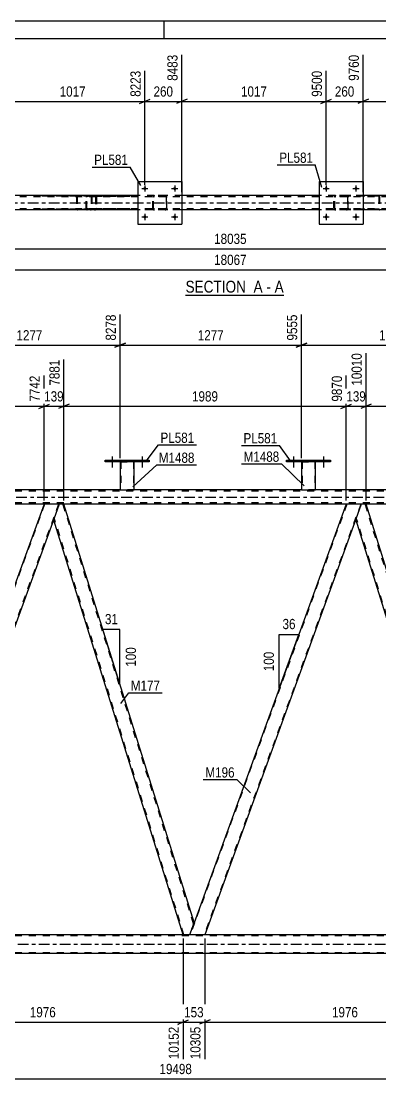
# Model space of a CAD drawing. Header units: millimetres. Extents: x 0 to 841, y 0 to 594.
# Drawn here: x 380.7 to 481.8, y 296.3 to 594 of the extents above; entities that cross this region are included whole.
import ezdxf

# ---------------------------------------------------------------- set-up
doc = ezdxf.new("R2010")
doc.units = ezdxf.units.MM
doc.linetypes.add('DXK_LINE_DOT2', pattern=[3.9198, 1.9599, -1.9599])
doc.linetypes.add('DXK_LINE_DOT3', pattern=[5.9187, 2.979, -0.9799, 0.9799, -0.9799])
doc.styles.add('Arial Narrow', font='ARIALN.TTF', dxfattribs={"height": 0.2})

# ---------------------------------------------------------------- blocks, each defined once
blk = doc.blocks.new('Unknown-814553173-1135')
at = {"color": 5, "linetype": 'Continuous'}
for p, q in [((841, 594), (0, 594)), ((421, 589), (421, 594)), ((836, 589), (5, 589))]:
    blk.add_line(p, q, dxfattribs=at)
blk = doc.blocks.new('Unknown-814553173-11 - 2851')
at = {"color": 6, "linetype": 'Continuous'}
blk.add_line((427.06, 516.85), (454.71, 516.85), dxfattribs=at)
at = {"color": 0, "linetype": 'Continuous'}
blk.add_wipeout([(445.17, 517.6), (445.17, 521.1), (427.06, 521.1), (427.06, 517.6)], dxfattribs=at)
at = {"color": 7, "linetype": 'Continuous', "style": 'Arial Narrow'}
blk.add_text('SECTION ', height=3.34, dxfattribs=at).set_placement((427.06, 517.6))
at = {"color": 0, "linetype": 'Continuous'}
blk.add_wipeout([(448.77, 517.6), (448.77, 521.1), (446.22, 521.1), (446.22, 517.6)], dxfattribs=at)
blk.add_wipeout([(451.1, 517.6), (451.1, 521.1), (449.82, 521.1), (449.82, 517.6)], dxfattribs=at)
at = {"color": 7, "linetype": 'Continuous', "style": 'Arial Narrow'}
blk.add_text('A', height=3.34, dxfattribs=at).set_placement((446.22, 517.6))
at = {"color": 0, "linetype": 'Continuous'}
blk.add_wipeout([(454.71, 517.6), (454.71, 521.1), (452.15, 521.1), (452.15, 517.6)], dxfattribs=at)
at = {"color": 7, "linetype": 'Continuous', "style": 'Arial Narrow'}
for s, p in [('A', (452.15, 517.6)), ('-', (449.82, 517.6))]:
    blk.add_text(s, height=3.34, dxfattribs=at).set_placement(p)
blk = doc.blocks.new('Part-814553173-2901 - 2851')
at = {"color": 2, "linetype": 'Continuous'}
for p, q in [((413.6, 544.9), (374.91, 544.9)), ((464.68, 544.9), (426, 544.9)), ((515.76, 544.9), (477.08, 544.9)), ((413.6, 540.9), (374.91, 540.9)), ((464.68, 540.9), (426, 540.9)), ((515.76, 540.9), (477.08, 540.9))]:
    blk.add_line(p, q, dxfattribs=at)
at = {"color": 7, "linetype": 'DXK_LINE_DOT2'}
for p, q in [((426, 544.9), (413.6, 544.9)), ((477.08, 544.9), (464.68, 544.9)), ((750.76, 544.58), (86.69, 544.58)), ((750.76, 541.22), (86.69, 541.22)), ((750.76, 540.9), (107.11, 540.9)), ((426, 540.9), (413.6, 540.9)), ((477.08, 540.9), (464.68, 540.9))]:
    blk.add_line(p, q, dxfattribs=at)
at = {"color": 7, "linetype": 'DXK_LINE_DOT3'}
blk.add_line((86.69, 542.9), (750.76, 542.9), dxfattribs=at)
blk = doc.blocks.new('Bolt-814553173-2945 - 2851')
at = {"linetype": 'Continuous'}
for points in [[(467.12, 546.9, -1), (466.24, 546.9, -1)], [(475.52, 546.9, -1), (474.64, 546.9, -1)]]:
    blk.add_hatch(color=1, dxfattribs=at).paths.add_polyline_path(points)
at = {"color": 1, "linetype": 'Continuous'}
for p, q in [((466.68, 547.78), (466.68, 546.02)), ((475.08, 547.78), (475.08, 546.02)), ((465.8, 546.9), (467.56, 546.9)), ((474.2, 546.9), (475.96, 546.9))]:
    blk.add_line(p, q, dxfattribs=at)
blk = doc.blocks.new('Bolt-814553173-2946 - 2851')
at = {"linetype": 'Continuous'}
for points in [[(467.12, 538.9, -1), (466.24, 538.9, -1)], [(475.52, 538.9, -1), (474.64, 538.9, -1)]]:
    blk.add_hatch(color=1, dxfattribs=at).paths.add_polyline_path(points)
at = {"color": 1, "linetype": 'Continuous'}
for p, q in [((465.8, 538.9), (467.56, 538.9)), ((466.68, 539.78), (466.68, 538.02)), ((474.2, 538.9), (475.96, 538.9)), ((475.08, 539.78), (475.08, 538.02))]:
    blk.add_line(p, q, dxfattribs=at)
blk = doc.blocks.new('Bolt-814553173-2947 - 2851')
at = {"linetype": 'Continuous'}
for points in [[(416.04, 546.9, -1), (415.16, 546.9, -1)], [(424.44, 546.9, -1), (423.56, 546.9, -1)]]:
    blk.add_hatch(color=1, dxfattribs=at).paths.add_polyline_path(points)
at = {"color": 1, "linetype": 'Continuous'}
for p, q in [((415.6, 547.78), (415.6, 546.02)), ((424, 547.78), (424, 546.02)), ((414.72, 546.9), (416.48, 546.9)), ((423.12, 546.9), (424.88, 546.9))]:
    blk.add_line(p, q, dxfattribs=at)
blk = doc.blocks.new('Bolt-814553173-2948 - 2851')
at = {"linetype": 'Continuous'}
for points in [[(416.04, 538.9, -1), (415.16, 538.9, -1)], [(424.44, 538.9, -1), (423.56, 538.9, -1)]]:
    blk.add_hatch(color=1, dxfattribs=at).paths.add_polyline_path(points)
at = {"color": 1, "linetype": 'Continuous'}
for p, q in [((414.72, 538.9), (416.48, 538.9)), ((415.6, 539.78), (415.6, 538.02)), ((423.12, 538.9), (424.88, 538.9)), ((424, 539.78), (424, 538.02))]:
    blk.add_line(p, q, dxfattribs=at)
blk = doc.blocks.new('Part-814553173-3022 - 2851')
at = {"color": 2, "linetype": 'Continuous'}
for p, q in [((464.68, 548.9), (464.68, 536.9)), ((464.68, 548.9), (477.08, 548.9)), ((477.08, 548.9), (477.08, 536.9)), ((464.68, 536.9), (477.08, 536.9))]:
    blk.add_line(p, q, dxfattribs=at)
blk = doc.blocks.new('Part-814553173-3023 - 2851')
at = {"color": 7, "linetype": 'DXK_LINE_DOT2'}
for p, q in [((469.17, 544.86), (469.36, 544.9)), ((469.36, 544.9), (469.17, 544.86)), ((472.4, 544.9), (469.36, 544.9)), ((472.4, 544.9), (472.58, 544.86)), ((472.58, 544.86), (472.4, 544.9)), ((468.88, 544.42), (468.91, 544.6)), ((468.91, 544.6), (468.88, 544.42)), ((468.88, 541.38), (468.88, 544.42)), ((469.12, 544.42), (469.13, 544.51)), ((469.12, 541.38), (469.12, 544.42)), ((469.13, 544.51), (469.19, 544.59)), ((469.19, 544.59), (469.26, 544.64)), ((469.26, 544.64), (469.36, 544.66)), ((472.4, 544.66), (469.36, 544.66)), ((472.4, 544.66), (472.49, 544.64)), ((472.49, 544.64), (472.57, 544.59)), ((472.57, 544.59), (472.62, 544.51)), ((472.62, 544.51), (472.64, 544.42)), ((472.64, 544.42), (472.64, 541.38)), ((472.84, 544.6), (472.88, 544.42)), ((472.88, 544.42), (472.84, 544.6)), ((472.88, 541.38), (472.88, 544.42)), ((468.91, 541.19), (468.88, 541.38)), ((468.88, 541.38), (468.91, 541.19)), ((469.13, 541.29), (469.12, 541.38)), ((469.19, 541.21), (469.13, 541.29)), ((469.36, 540.9), (469.17, 540.93)), ((469.17, 540.93), (469.36, 540.9)), ((469.26, 541.16), (469.19, 541.21)), ((469.36, 541.14), (469.26, 541.16)), ((472.4, 541.14), (469.36, 541.14)), ((472.4, 540.9), (469.36, 540.9)), ((472.49, 541.16), (472.4, 541.14)), ((472.58, 540.93), (472.4, 540.9)), ((472.4, 540.9), (472.58, 540.93)), ((472.57, 541.21), (472.49, 541.16)), ((472.62, 541.29), (472.57, 541.21)), ((472.64, 541.38), (472.62, 541.29)), ((472.88, 541.38), (472.84, 541.19)), ((472.84, 541.19), (472.88, 541.38))]:
    blk.add_line(p, q, dxfattribs=at)
at = {"color": 7, "linetype": 'DXK_LINE_DOT3'}
blk.add_line((470.88, 542.9), (470.88, 542.9), dxfattribs=at)
at = {"color": 7, "linetype": 'DXK_LINE_DOT2'}
for centre, start, end in [((469.36, 544.42), 112.5, 157.5), ((469.36, 544.42), 112.5, 157.5), ((472.4, 544.42), 22.5, 67.5), ((472.4, 544.42), 22.5, 67.5), ((469.36, 541.38), 202.5, 247.5), ((469.36, 541.38), 202.5, 247.5), ((472.4, 541.38), 292.5, 337.5), ((472.4, 541.38), 292.5, 337.5)]:
    blk.add_arc(centre, 0.48, start, end, dxfattribs=at)
blk = doc.blocks.new('Part-814553173-3028 - 2851')
at = {"color": 2, "linetype": 'Continuous'}
for p, q in [((413.6, 548.9), (413.6, 536.9)), ((413.6, 548.9), (426, 548.9)), ((426, 548.9), (426, 536.9)), ((413.6, 536.9), (426, 536.9))]:
    blk.add_line(p, q, dxfattribs=at)
blk = doc.blocks.new('Part-814553173-3029 - 2851')
at = {"color": 7, "linetype": 'DXK_LINE_DOT2'}
for p, q in [((418.09, 544.86), (418.28, 544.9)), ((418.28, 544.9), (418.09, 544.86)), ((421.32, 544.9), (418.28, 544.9)), ((421.32, 544.9), (421.5, 544.86)), ((421.5, 544.86), (421.32, 544.9)), ((417.8, 544.42), (417.83, 544.6)), ((417.83, 544.6), (417.8, 544.42)), ((417.8, 541.38), (417.8, 544.42)), ((418.04, 544.42), (418.05, 544.51)), ((418.04, 541.38), (418.04, 544.42)), ((418.05, 544.51), (418.11, 544.59)), ((418.11, 544.59), (418.18, 544.64)), ((418.18, 544.64), (418.28, 544.66)), ((421.32, 544.66), (418.28, 544.66)), ((421.32, 544.66), (421.41, 544.64)), ((421.41, 544.64), (421.49, 544.59)), ((421.49, 544.59), (421.54, 544.51)), ((421.54, 544.51), (421.56, 544.42)), ((421.56, 544.42), (421.56, 541.38)), ((421.76, 544.6), (421.8, 544.42)), ((421.8, 544.42), (421.76, 544.6)), ((421.8, 541.38), (421.8, 544.42)), ((417.83, 541.19), (417.8, 541.38)), ((417.8, 541.38), (417.83, 541.19)), ((418.05, 541.29), (418.04, 541.38)), ((418.11, 541.21), (418.05, 541.29)), ((418.28, 540.9), (418.09, 540.93)), ((418.09, 540.93), (418.28, 540.9)), ((418.18, 541.16), (418.11, 541.21)), ((418.28, 541.14), (418.18, 541.16)), ((421.32, 541.14), (418.28, 541.14)), ((421.32, 540.9), (418.28, 540.9)), ((421.41, 541.16), (421.32, 541.14)), ((421.5, 540.93), (421.32, 540.9)), ((421.32, 540.9), (421.5, 540.93)), ((421.49, 541.21), (421.41, 541.16)), ((421.54, 541.29), (421.49, 541.21)), ((421.56, 541.38), (421.54, 541.29)), ((421.8, 541.38), (421.76, 541.19)), ((421.76, 541.19), (421.8, 541.38))]:
    blk.add_line(p, q, dxfattribs=at)
at = {"color": 7, "linetype": 'DXK_LINE_DOT3'}
blk.add_line((419.8, 542.9), (419.8, 542.9), dxfattribs=at)
at = {"color": 7, "linetype": 'DXK_LINE_DOT2'}
for centre, start, end in [((418.28, 544.42), 112.5, 157.5), ((418.28, 544.42), 112.5, 157.5), ((421.32, 544.42), 22.5, 67.5), ((421.32, 544.42), 22.5, 67.5), ((418.28, 541.38), 202.5, 247.5), ((418.28, 541.38), 202.5, 247.5), ((421.32, 541.38), 292.5, 337.5), ((421.32, 541.38), 292.5, 337.5)]:
    blk.add_arc(centre, 0.48, start, end, dxfattribs=at)
blk = doc.blocks.new('Part-814553173-3052 - 2851')
at = {"color": 7, "linetype": 'DXK_LINE_DOT2'}
for p, q in [((399.15, 544.76), (399.1, 544.6)), ((399.24, 544.86), (399.15, 544.76)), ((399.35, 544.9), (399.24, 544.86)), ((411.5, 544.9), (399.35, 544.9)), ((400.62, 544.9), (400.62, 544.66)), ((401.63, 544.86), (401.44, 544.9)), ((399.1, 544.6), (399.08, 544.42)), ((399.08, 541.38), (399.08, 544.42)), ((399.21, 544.42), (399.22, 544.51)), ((399.21, 541.38), (399.21, 544.42)), ((399.22, 544.51), (399.25, 544.59)), ((399.25, 544.59), (399.29, 544.64)), ((399.29, 544.64), (399.35, 544.66)), ((411.5, 544.66), (399.35, 544.66)), ((401.44, 544.66), (401.53, 544.64)), ((401.53, 544.64), (401.62, 544.59)), ((401.62, 544.59), (401.67, 544.51)), ((401.67, 544.51), (401.69, 544.42)), ((401.69, 544.42), (401.69, 541.38)), ((401.92, 544.5), (401.9, 544.6)), ((401.94, 544.42), (401.92, 544.5)), ((401.94, 544.42), (401.94, 541.38)), ((399.08, 541.38), (399.1, 541.2)), ((399.1, 541.2), (399.15, 541.04)), ((399.15, 541.04), (399.24, 540.94)), ((399.22, 541.29), (399.21, 541.38)), ((399.25, 541.21), (399.22, 541.29)), ((399.24, 540.94), (399.35, 540.9)), ((399.29, 541.16), (399.25, 541.21)), ((399.35, 541.14), (399.29, 541.16)), ((411.5, 541.14), (399.35, 541.14)), ((411.5, 540.9), (399.35, 540.9)), ((400.62, 540.9), (400.62, 541.14)), ((401.53, 541.16), (401.44, 541.14)), ((401.44, 540.9), (401.63, 540.94)), ((401.62, 541.21), (401.53, 541.16)), ((401.67, 541.29), (401.62, 541.21)), ((401.69, 541.38), (401.67, 541.29)), ((401.9, 541.2), (401.92, 541.29)), ((401.92, 541.29), (401.94, 541.38))]:
    blk.add_line(p, q, dxfattribs=at)
for centre, start, end in [((401.45, 544.4), 23.8494, 68.8059), ((401.45, 541.39), 291.1941, 336.1506)]:
    blk.add_arc(centre, 0.492, start, end, dxfattribs=at)
blk = doc.blocks.new('Part-814553173-3065 - 2851')
at = {"color": 7, "linetype": 'DXK_LINE_DOT2'}
for p, q in [((485.42, 544.9), (470.09, 544.9)), ((485.42, 544.74), (470.09, 544.74)), ((481.84, 544.9), (481.71, 544.88)), ((481.72, 544.69), (481.75, 544.71)), ((481.75, 544.71), (481.78, 544.73)), ((481.78, 544.73), (481.84, 544.74)), ((485.55, 544.88), (485.42, 544.9)), ((485.42, 544.74), (485.48, 544.73)), ((485.48, 544.73), (485.54, 544.69)), ((481.53, 544.7), (481.5, 544.58)), ((481.5, 544.58), (481.5, 541.22)), ((481.67, 544.58), (481.68, 544.64)), ((481.67, 544.58), (481.67, 541.22)), ((481.68, 544.64), (481.72, 544.69)), ((485.54, 544.69), (485.57, 544.64)), ((485.57, 544.64), (485.59, 544.58)), ((485.59, 544.58), (485.59, 541.22)), ((485.76, 544.58), (485.73, 544.7)), ((485.76, 544.58), (485.76, 541.22)), ((485.42, 541.06), (470.09, 541.06)), ((485.42, 540.9), (470.09, 540.9)), ((481.5, 541.22), (481.53, 541.1)), ((481.68, 541.16), (481.67, 541.22)), ((481.72, 541.11), (481.68, 541.16)), ((481.71, 540.92), (481.84, 540.9)), ((481.72, 541.11), (481.75, 541.09)), ((481.75, 541.09), (481.78, 541.07)), ((481.78, 541.07), (481.84, 541.06)), ((485.48, 541.07), (485.42, 541.06)), ((485.42, 540.9), (485.55, 540.92)), ((485.54, 541.11), (485.48, 541.07)), ((485.57, 541.16), (485.54, 541.11)), ((485.59, 541.22), (485.57, 541.16)), ((485.73, 541.1), (485.76, 541.22))]:
    blk.add_line(p, q, dxfattribs=at)
for centre, start, end in [((485.43, 544.57), 24.32, 69.2417), ((481.83, 541.23), 204.32, 249.2417), ((485.43, 541.23), 290.7583, 335.68)]:
    blk.add_arc(centre, 0.331, start, end, dxfattribs=at)
blk = doc.blocks.new('Part-814553173-3066 - 2851')
at = {"color": 7, "linetype": 'DXK_LINE_DOT2'}
for p, q in [((400.28, 544.9), (384.95, 544.9)), ((400.28, 544.74), (384.95, 544.74)), ((396.71, 544.9), (396.58, 544.88)), ((396.59, 544.69), (396.62, 544.71)), ((396.62, 544.71), (396.64, 544.73)), ((396.64, 544.73), (396.71, 544.74)), ((400.41, 544.88), (400.28, 544.9)), ((400.28, 544.74), (400.35, 544.73)), ((400.35, 544.73), (400.4, 544.69)), ((396.39, 544.7), (396.37, 544.58)), ((396.37, 544.58), (396.37, 541.22)), ((396.54, 544.58), (396.55, 544.64)), ((396.54, 544.58), (396.54, 541.22)), ((396.55, 544.64), (396.59, 544.69)), ((400.4, 544.69), (400.44, 544.64)), ((400.44, 544.64), (400.45, 544.58)), ((400.45, 544.58), (400.45, 541.22)), ((400.62, 544.58), (400.6, 544.7)), ((400.62, 544.58), (400.62, 541.22)), ((400.28, 541.06), (384.95, 541.06)), ((400.28, 540.9), (384.95, 540.9)), ((396.37, 541.22), (396.39, 541.1)), ((396.55, 541.16), (396.54, 541.22)), ((396.59, 541.11), (396.55, 541.16)), ((396.58, 540.92), (396.71, 540.9)), ((396.59, 541.11), (396.62, 541.09)), ((396.62, 541.09), (396.64, 541.07)), ((396.64, 541.07), (396.71, 541.06)), ((400.35, 541.07), (400.28, 541.06)), ((400.28, 540.9), (400.41, 540.92)), ((400.4, 541.11), (400.35, 541.07)), ((400.44, 541.16), (400.4, 541.11)), ((400.45, 541.22), (400.44, 541.16)), ((400.6, 541.1), (400.62, 541.22))]:
    blk.add_line(p, q, dxfattribs=at)
for centre, start, end in [((400.29, 544.57), 24.32, 69.2417), ((396.69, 541.23), 204.32, 249.2417), ((400.29, 541.23), 290.7583, 335.68)]:
    blk.add_arc(centre, 0.331, start, end, dxfattribs=at)
blk = doc.blocks.new('Part-814553173-4147 - 3758')
at = {"color": 7, "linetype": 'DXK_LINE_DOT2'}
for p, q in [((741.59, 336.62), (66.12, 336.62)), ((741.59, 331.82), (66.12, 331.82))]:
    blk.add_line(p, q, dxfattribs=at)
at = {"color": 2, "linetype": 'Continuous'}
for p, q in [((591.99, 336.86), (351.79, 336.86)), ((591.99, 331.58), (351.79, 331.58))]:
    blk.add_line(p, q, dxfattribs=at)
at = {"color": 7, "linetype": 'DXK_LINE_DOT3'}
blk.add_line((66.12, 334.22), (741.59, 334.22), dxfattribs=at)
blk = doc.blocks.new('Part-814553173-4139 - 3758')
at = {"color": 7, "linetype": 'DXK_LINE_DOT2'}
for p, q in [((472.5, 458.08), (428.38, 336.86)), ((476.41, 458.08), (432.29, 336.86)), ((476.58, 458.08), (475.06, 453.88)), ((429.45, 340.28), (428.21, 336.86)), ((432.46, 336.86), (428.21, 336.86))]:
    blk.add_line(p, q, dxfattribs=at)
at = {"color": 2, "linetype": 'Continuous'}
for p, q in [((472.33, 458.08), (429.45, 340.28)), ((476.58, 458.08), (472.33, 458.08)), ((475.06, 453.88), (432.46, 336.86))]:
    blk.add_line(p, q, dxfattribs=at)
blk = doc.blocks.new('Part-814553173-3838 - 3758')
at = {"color": 2, "linetype": 'Continuous'}
for p, q in [((408.62, 469.99), (408.62, 462.08)), ((412.62, 462.08), (412.62, 469.99)), ((408.62, 462.08), (412.62, 462.08))]:
    blk.add_line(p, q, dxfattribs=at)
at = {"color": 7, "linetype": 'DXK_LINE_DOT2'}
for p, q in [((408.62, 469.99), (412.62, 469.99)), ((408.62, 469.99), (408.62, 469.99)), ((408.62, 469.99), (408.62, 469.99)), ((408.86, 469.99), (408.86, 462.08)), ((412.38, 469.99), (412.38, 462.08)), ((412.62, 469.99), (412.62, 469.99)), ((412.62, 469.99), (412.62, 469.99)), ((412.33, 462.08), (412.37, 462.08)), ((412.33, 462.08), (412.37, 462.08)), ((412.37, 462.08), (412.38, 462.08)), ((412.37, 462.08), (412.38, 462.08))]:
    blk.add_line(p, q, dxfattribs=at)
blk = doc.blocks.new('Bolt-814553173-3774 - 3758')
at = {"linetype": 'Continuous'}
for points in [[(405.98, 469.99), (406.86, 469.99), (406.86, 470.47), (405.98, 470.47)], [(414.38, 469.99), (415.26, 469.99), (415.26, 470.47), (414.38, 470.47)]]:
    blk.add_hatch(color=1, dxfattribs=at).paths.add_polyline_path(points)
at = {"color": 1, "linetype": 'Continuous'}
for p, q in [((405.98, 470.47), (405.98, 469.99)), ((406.42, 471.47), (406.42, 468.35)), ((406.86, 470.47), (406.86, 469.99)), ((414.38, 470.47), (414.38, 469.99)), ((414.82, 471.47), (414.82, 468.35)), ((415.26, 470.47), (415.26, 469.99))]:
    blk.add_line(p, q, dxfattribs=at)
blk = doc.blocks.new('Bolt-814553173-3775 - 3758')
at = {"linetype": 'Continuous'}
for points in [[(457.06, 469.99), (457.94, 469.99), (457.94, 470.47), (457.06, 470.47)], [(465.46, 469.99), (466.34, 469.99), (466.34, 470.47), (465.46, 470.47)]]:
    blk.add_hatch(color=1, dxfattribs=at).paths.add_polyline_path(points)
at = {"color": 1, "linetype": 'Continuous'}
for p, q in [((457.06, 470.47), (457.06, 469.99)), ((457.5, 471.47), (457.5, 468.35)), ((457.94, 470.47), (457.94, 469.99)), ((465.46, 470.47), (465.46, 469.99)), ((465.9, 471.47), (465.9, 468.35)), ((466.34, 470.47), (466.34, 469.99))]:
    blk.add_line(p, q, dxfattribs=at)
blk = doc.blocks.new('Bolt-814553173-3776 - 3758')
at = {"linetype": 'Continuous'}
for points in [[(457.06, 469.99), (457.94, 469.99), (457.94, 470.47), (457.06, 470.47)], [(465.46, 469.99), (466.34, 469.99), (466.34, 470.47), (465.46, 470.47)]]:
    blk.add_hatch(color=1, dxfattribs=at).paths.add_polyline_path(points)
at = {"color": 1, "linetype": 'Continuous'}
for p, q in [((457.06, 470.47), (457.06, 469.99)), ((457.5, 471.47), (457.5, 468.35)), ((457.94, 470.47), (457.94, 469.99)), ((465.46, 470.47), (465.46, 469.99)), ((465.9, 471.47), (465.9, 468.35)), ((466.34, 470.47), (466.34, 469.99))]:
    blk.add_line(p, q, dxfattribs=at)
blk = doc.blocks.new('Part-814553173-3843 - 3758')
at = {"color": 2, "linetype": 'Continuous'}
for p, q in [((404.42, 470.47), (416.82, 470.47)), ((404.42, 469.99), (404.42, 470.47)), ((416.82, 470.47), (416.82, 469.99)), ((416.82, 469.99), (404.42, 469.99))]:
    blk.add_line(p, q, dxfattribs=at)
blk = doc.blocks.new('Bolt-814553173-3797 - 3758')
at = {"linetype": 'Continuous'}
for points in [[(405.98, 469.99), (406.86, 469.99), (406.86, 470.47), (405.98, 470.47)], [(414.38, 469.99), (415.26, 469.99), (415.26, 470.47), (414.38, 470.47)]]:
    blk.add_hatch(color=1, dxfattribs=at).paths.add_polyline_path(points)
at = {"color": 1, "linetype": 'Continuous'}
for p, q in [((405.98, 470.47), (405.98, 469.99)), ((406.42, 471.47), (406.42, 468.35)), ((406.86, 470.47), (406.86, 469.99)), ((414.38, 470.47), (414.38, 469.99)), ((414.82, 471.47), (414.82, 468.35)), ((415.26, 470.47), (415.26, 469.99))]:
    blk.add_line(p, q, dxfattribs=at)
blk = doc.blocks.new('Part-814553173-3848 - 3758')
at = {"color": 2, "linetype": 'Continuous'}
for p, q in [((459.7, 469.99), (459.7, 462.08)), ((463.7, 462.08), (463.7, 469.99)), ((459.7, 462.08), (463.7, 462.08))]:
    blk.add_line(p, q, dxfattribs=at)
at = {"color": 7, "linetype": 'DXK_LINE_DOT2'}
for p, q in [((459.7, 469.99), (463.7, 469.99)), ((459.7, 469.99), (459.7, 469.99)), ((459.7, 469.99), (459.7, 469.99)), ((459.94, 469.99), (459.94, 462.08)), ((463.46, 469.99), (463.46, 462.08)), ((463.7, 469.99), (463.7, 469.99)), ((463.7, 469.99), (463.7, 469.99)), ((463.41, 462.08), (463.45, 462.08)), ((463.41, 462.08), (463.45, 462.08)), ((463.45, 462.08), (463.46, 462.08)), ((463.45, 462.08), (463.46, 462.08))]:
    blk.add_line(p, q, dxfattribs=at)
blk = doc.blocks.new('Part-814553173-4152 - 3758')
at = {"color": 7, "linetype": 'DXK_LINE_DOT2'}
for p, q in [((387.36, 458.08), (343.24, 336.86)), ((391.28, 458.08), (347.16, 336.86)), ((391.45, 458.08), (389.92, 453.88)), ((343.07, 336.86), (344.83, 341.69)), ((349.09, 341.69), (347.33, 336.86)), ((347.33, 336.86), (343.07, 336.86))]:
    blk.add_line(p, q, dxfattribs=at)
at = {"color": 2, "linetype": 'Continuous'}
for p, q in [((387.19, 458.08), (344.83, 341.69)), ((391.45, 458.08), (387.19, 458.08)), ((389.92, 453.88), (349.09, 341.69))]:
    blk.add_line(p, q, dxfattribs=at)
blk = doc.blocks.new('Part-814553173-3853 - 3758')
at = {"color": 2, "linetype": 'Continuous'}
for p, q in [((455.5, 470.47), (467.9, 470.47)), ((455.5, 469.99), (455.5, 470.47)), ((467.9, 470.47), (467.9, 469.99)), ((467.9, 469.99), (455.5, 469.99))]:
    blk.add_line(p, q, dxfattribs=at)
blk = doc.blocks.new('Part-814553173-4157 - 3758')
at = {"color": 2, "linetype": 'Continuous'}
for p, q in [((391.45, 458.08), (389.92, 453.89)), ((392.77, 458.08), (391.45, 458.08)), ((429.47, 340.33), (392.77, 458.08)), ((426.36, 336.86), (389.9, 453.83)), ((389.92, 453.89), (389.92, 453.88)), ((429.2, 339.59), (428.21, 336.86)), ((429.45, 340.28), (429.2, 339.59)), ((429.45, 340.28), (429.45, 340.28))]:
    blk.add_line(p, q, dxfattribs=at)
at = {"color": 7, "linetype": 'DXK_LINE_DOT2'}
for p, q in [((429.33, 339.96), (392.52, 458.08)), ((389.92, 453.89), (389.9, 453.83)), ((426.61, 336.86), (390.04, 454.2)), ((429.2, 339.59), (429.39, 340.12)), ((429.47, 340.33), (429.45, 340.28)), ((428.21, 336.86), (426.36, 336.86))]:
    blk.add_line(p, q, dxfattribs=at)
blk = doc.blocks.new('Part-814553173-4077 - 3758')
at = {"color": 7, "linetype": 'DXK_LINE_DOT2'}
for p, q in [((741.59, 461.76), (77.52, 461.76)), ((412.62, 462.08), (408.62, 462.08)), ((463.7, 462.08), (459.7, 462.08)), ((741.59, 458.4), (77.52, 458.4)), ((392.77, 458.08), (387.19, 458.08)), ((477.9, 458.08), (472.33, 458.08))]:
    blk.add_line(p, q, dxfattribs=at)
at = {"color": 2, "linetype": 'Continuous'}
for p, q in [((408.62, 462.08), (361.54, 462.08)), ((459.7, 462.08), (412.62, 462.08)), ((510.78, 462.08), (463.7, 462.08)), ((387.19, 458.08), (307.63, 458.08)), ((472.33, 458.08), (392.77, 458.08)), ((557.46, 458.08), (477.9, 458.08))]:
    blk.add_line(p, q, dxfattribs=at)
at = {"color": 7, "linetype": 'DXK_LINE_DOT3'}
blk.add_line((77.52, 460.08), (741.59, 460.08), dxfattribs=at)
blk = doc.blocks.new('Part-814553173-4134 - 3758')
at = {"color": 2, "linetype": 'Continuous'}
for p, q in [((476.58, 458.08), (475.06, 453.89)), ((477.9, 458.08), (476.58, 458.08)), ((514.6, 340.33), (477.9, 458.08)), ((511.5, 336.86), (475.04, 453.83)), ((475.06, 453.89), (475.06, 453.88)), ((514.33, 339.59), (513.34, 336.86)), ((514.58, 340.28), (514.33, 339.59)), ((514.59, 340.28), (514.58, 340.28))]:
    blk.add_line(p, q, dxfattribs=at)
at = {"color": 7, "linetype": 'DXK_LINE_DOT2'}
for p, q in [((514.47, 339.96), (477.65, 458.08)), ((475.06, 453.89), (475.04, 453.83)), ((511.75, 336.86), (475.17, 454.2)), ((514.33, 339.59), (514.53, 340.12)), ((514.6, 340.33), (514.59, 340.28)), ((513.34, 336.86), (511.5, 336.86))]:
    blk.add_line(p, q, dxfattribs=at)
blk = doc.blocks.new('StraightDimension-814553173-3656 - 2851')
at = {"color": 7, "linetype": 'Continuous'}
blk.add_line((86.05, 524.05), (793.32, 524.05), dxfattribs=at)
at = {"color": 0}
blk.add_wipeout([(444.86, 524.8), (444.86, 529), (434.52, 529), (434.52, 524.8)], dxfattribs=at)
at = {"color": 3, "style": 'Arial Narrow'}
blk.add_text('18067', height=2.863, dxfattribs=at).set_placement((435.12, 525.4))
blk = doc.blocks.new('StraightDimension-814553173-3677 - 2851')
at = {"color": 7, "linetype": 'Continuous'}
blk.add_line((86.69, 529.96), (792.68, 529.96), dxfattribs=at)
at = {"color": 0}
blk.add_wipeout([(444.86, 530.71), (444.86, 534.91), (434.52, 534.91), (434.52, 530.71)], dxfattribs=at)
at = {"color": 3, "style": 'Arial Narrow'}
blk.add_text('18035', height=2.863, dxfattribs=at).set_placement((435.12, 531.31))
blk = doc.blocks.new('StraightDimension-814553173-13165 - 2851')
at = {"color": 7, "linetype": 'Continuous'}
for p, q in [((477.08, 545.9), (477.08, 584.54)), ((517.76, 547.9), (517.76, 581.87)), ((478.58, 572.02), (475.58, 570.82)), ((516.26, 570.82), (519.26, 572.02)), ((477.08, 571.42), (517.76, 571.42))]:
    blk.add_line(p, q, dxfattribs=at)
at = {"color": 0, "linetype": 'Continuous'}
blk.add_wipeout([(517.16, 582.47), (512.96, 582.47), (512.96, 572.12), (517.16, 572.12)], dxfattribs=at)
at = {"color": 0}
blk.add_wipeout([(501.67, 572.17), (501.67, 576.37), (493.16, 576.37), (493.16, 572.17)], dxfattribs=at)
at = {"color": 3, "linetype": 'Continuous', "style": 'Arial Narrow'}
blk.add_text('10777', height=2.863, rotation=90.0002, dxfattribs=at).set_placement((516.56, 572.72))
at = {"color": 3, "style": 'Arial Narrow'}
blk.add_text('1017', height=2.863, dxfattribs=at).set_placement((493.76, 572.77))
blk = doc.blocks.new('StraightDimension-814553173-13166 - 2851')
at = {"color": 7, "linetype": 'Continuous'}
for p, q in [((477.08, 545.9), (477.08, 584.54)), ((466.68, 547.9), (466.68, 580.04)), ((465.18, 570.82), (468.18, 572.02)), ((478.58, 572.02), (475.58, 570.82)), ((466.68, 571.42), (477.08, 571.42))]:
    blk.add_line(p, q, dxfattribs=at)
at = {"color": 0}
blk.add_wipeout([(475.22, 572.17), (475.22, 576.37), (468.53, 576.37), (468.53, 572.17)], dxfattribs=at)
at = {"color": 0, "linetype": 'Continuous'}
blk.add_wipeout([(476.48, 585.14), (472.28, 585.14), (472.28, 576.62), (476.48, 576.62)], dxfattribs=at)
at = {"color": 3, "linetype": 'Continuous', "style": 'Arial Narrow'}
blk.add_text('9760', height=2.863, rotation=90.0002, dxfattribs=at).set_placement((475.88, 577.22))
at = {"color": 3, "style": 'Arial Narrow'}
blk.add_text('260', height=2.863, dxfattribs=at).set_placement((469.13, 572.77))
blk = doc.blocks.new('StraightDimension-814553173-13167 - 2851')
at = {"color": 7, "linetype": 'Continuous'}
for p, q in [((426, 545.9), (426, 584.54)), ((466.68, 547.9), (466.68, 580.04)), ((427.5, 572.02), (424.5, 570.82)), ((465.18, 570.82), (468.18, 572.02)), ((426, 571.42), (466.68, 571.42))]:
    blk.add_line(p, q, dxfattribs=at)
at = {"color": 0, "linetype": 'Continuous'}
blk.add_wipeout([(466.08, 580.64), (461.88, 580.64), (461.88, 572.12), (466.08, 572.12)], dxfattribs=at)
at = {"color": 0}
blk.add_wipeout([(450.59, 572.17), (450.59, 576.37), (442.08, 576.37), (442.08, 572.17)], dxfattribs=at)
at = {"color": 3, "linetype": 'Continuous', "style": 'Arial Narrow'}
blk.add_text('9500', height=2.863, rotation=90.0002, dxfattribs=at).set_placement((465.48, 572.72))
at = {"color": 3, "style": 'Arial Narrow'}
blk.add_text('1017', height=2.863, dxfattribs=at).set_placement((442.68, 572.77))
blk = doc.blocks.new('StraightDimension-814553173-13168 - 2851')
at = {"color": 7, "linetype": 'Continuous'}
for p, q in [((426, 545.9), (426, 584.54)), ((415.6, 547.9), (415.6, 580.04)), ((414.1, 570.82), (417.1, 572.02)), ((427.5, 572.02), (424.5, 570.82)), ((415.6, 571.42), (426, 571.42))]:
    blk.add_line(p, q, dxfattribs=at)
at = {"color": 0}
blk.add_wipeout([(424.14, 572.17), (424.14, 576.37), (417.45, 576.37), (417.45, 572.17)], dxfattribs=at)
at = {"color": 0, "linetype": 'Continuous'}
blk.add_wipeout([(425.4, 585.14), (421.2, 585.14), (421.2, 576.62), (425.4, 576.62)], dxfattribs=at)
at = {"color": 3, "linetype": 'Continuous', "style": 'Arial Narrow'}
blk.add_text('8483', height=2.863, rotation=90.0002, dxfattribs=at).set_placement((424.8, 577.22))
at = {"color": 3, "style": 'Arial Narrow'}
blk.add_text('260', height=2.863, dxfattribs=at).set_placement((418.05, 572.77))
blk = doc.blocks.new('StraightDimension-814553173-13169 - 2851')
at = {"color": 7, "linetype": 'Continuous'}
for p, q in [((374.91, 545.9), (374.91, 584.54)), ((415.6, 547.9), (415.6, 580.04)), ((376.41, 572.02), (373.41, 570.82)), ((414.1, 570.82), (417.1, 572.02)), ((374.91, 571.42), (415.6, 571.42))]:
    blk.add_line(p, q, dxfattribs=at)
at = {"color": 0, "linetype": 'Continuous'}
blk.add_wipeout([(415, 580.64), (410.8, 580.64), (410.8, 572.12), (415, 572.12)], dxfattribs=at)
at = {"color": 0}
blk.add_wipeout([(399.51, 572.17), (399.51, 576.37), (391, 576.37), (391, 572.17)], dxfattribs=at)
at = {"color": 3, "linetype": 'Continuous', "style": 'Arial Narrow'}
blk.add_text('8223', height=2.863, rotation=90.0002, dxfattribs=at).set_placement((414.4, 572.72))
at = {"color": 3, "style": 'Arial Narrow'}
blk.add_text('1017', height=2.863, dxfattribs=at).set_placement((391.6, 572.77))
blk = doc.blocks.new('StraightDimension-814553173-14582 - 3758')
at = {"color": 7, "linetype": 'Continuous'}
for p, q in [((510.78, 470.99), (510.78, 513.26)), ((459.7, 470.99), (459.7, 511.44)), ((461.2, 503.42), (458.2, 502.22)), ((509.28, 502.22), (512.28, 503.42)), ((459.7, 502.82), (510.78, 502.82))]:
    blk.add_line(p, q, dxfattribs=at)
at = {"color": 0, "linetype": 'Continuous'}
blk.add_wipeout([(510.18, 513.86), (505.98, 513.86), (505.98, 503.52), (510.18, 503.52)], dxfattribs=at)
at = {"color": 0}
blk.add_wipeout([(489.5, 503.57), (489.5, 507.77), (480.99, 507.77), (480.99, 503.57)], dxfattribs=at)
at = {"color": 3, "linetype": 'Continuous', "style": 'Arial Narrow'}
blk.add_text('10832', height=2.863, rotation=90.0002, dxfattribs=at).set_placement((509.58, 504.12))
at = {"color": 3, "style": 'Arial Narrow'}
blk.add_text('1277', height=2.863, dxfattribs=at).set_placement((481.59, 504.17))
blk = doc.blocks.new('StraightDimension-814553173-4699 - 3758')
at = {"color": 7, "linetype": 'Continuous'}
for p, q in [((432.46, 335.86), (432.46, 301.88)), ((511.5, 335.86), (511.5, 301.88)), ((433.96, 312.92), (430.96, 311.72)), ((510, 311.72), (513, 312.92)), ((432.46, 312.32), (511.5, 312.32))]:
    blk.add_line(p, q, dxfattribs=at)
at = {"color": 0}
blk.add_wipeout([(476.24, 313.07), (476.24, 317.27), (467.72, 317.27), (467.72, 313.07)], dxfattribs=at)
at = {"color": 0, "linetype": 'Continuous'}
blk.add_wipeout([(510.9, 311.62), (506.7, 311.62), (506.7, 301.28), (510.9, 301.28)], dxfattribs=at)
at = {"color": 3, "style": 'Arial Narrow'}
blk.add_text('1976', height=2.863, dxfattribs=at).set_placement((468.32, 313.67))
at = {"color": 3, "linetype": 'Continuous', "style": 'Arial Narrow'}
blk.add_text('12280', height=2.863, rotation=90.0002, dxfattribs=at).set_placement((510.3, 301.88))
blk = doc.blocks.new('AngleDimension-814553173-5245 - 3758')
at = {"color": 7, "linetype": 'Continuous'}
for p, q in [((406.62, 413.63), (403.76, 422.8)), ((408.58, 422.8), (403.76, 422.8)), ((408.58, 407.34), (403.76, 422.8)), ((408.58, 407.34), (408.58, 422.8))]:
    blk.add_line(p, q, dxfattribs=at)
at = {"color": 0}
for points in [[(408.6, 423.7), (408.6, 427.9), (403.75, 427.9), (403.75, 423.7)], [(413.68, 418.41), (409.48, 418.41), (409.48, 411.73), (413.68, 411.73)]]:
    blk.add_wipeout(points, dxfattribs=at)
at = {"color": 3, "style": 'Arial Narrow'}
blk.add_text('31', height=2.863, dxfattribs=at).set_placement((404.35, 424.3))
blk.add_text('100', height=2.863, rotation=90.0002, dxfattribs=at).set_placement((413.08, 412.33))
blk = doc.blocks.new('StraightDimension-814553173-4320 - 3758')
at = {"color": 7, "linetype": 'Continuous'}
for p, q in [((307.63, 459.08), (307.63, 498.74)), ((387.19, 459.08), (387.19, 494.24)), ((309.13, 486.23), (306.13, 485.03)), ((307.63, 485.63), (387.19, 485.63)), ((385.69, 485.03), (388.69, 486.23))]:
    blk.add_line(p, q, dxfattribs=at)
at = {"color": 0, "linetype": 'Continuous'}
blk.add_wipeout([(386.59, 494.84), (382.39, 494.84), (382.39, 486.33), (386.59, 486.33)], dxfattribs=at)
at = {"color": 0}
blk.add_wipeout([(351.67, 486.38), (351.67, 490.58), (343.16, 490.58), (343.16, 486.38)], dxfattribs=at)
at = {"color": 3, "linetype": 'Continuous', "style": 'Arial Narrow'}
blk.add_text('7742', height=2.863, rotation=90.0002, dxfattribs=at).set_placement((385.99, 486.93))
at = {"color": 3, "style": 'Arial Narrow'}
blk.add_text('1989', height=2.863, dxfattribs=at).set_placement((343.76, 486.98))
blk = doc.blocks.new('StraightDimension-814553173-14583 - 3758')
at = {"color": 7, "linetype": 'Continuous'}
for p, q in [((408.62, 470.99), (408.62, 511.44)), ((459.7, 470.99), (459.7, 511.44)), ((410.12, 503.42), (407.12, 502.22)), ((458.2, 502.22), (461.2, 503.42)), ((408.62, 502.82), (459.7, 502.82))]:
    blk.add_line(p, q, dxfattribs=at)
at = {"color": 0, "linetype": 'Continuous'}
blk.add_wipeout([(459.1, 512.04), (454.9, 512.04), (454.9, 503.52), (459.1, 503.52)], dxfattribs=at)
at = {"color": 0}
blk.add_wipeout([(438.42, 503.57), (438.42, 507.77), (429.91, 507.77), (429.91, 503.57)], dxfattribs=at)
at = {"color": 3, "linetype": 'Continuous', "style": 'Arial Narrow'}
blk.add_text('9555', height=2.863, rotation=90.0002, dxfattribs=at).set_placement((458.5, 504.12))
at = {"color": 3, "style": 'Arial Narrow'}
blk.add_text('1277', height=2.863, dxfattribs=at).set_placement((430.51, 504.17))
blk = doc.blocks.new('StraightDimension-814553173-4339 - 3758')
at = {"color": 7, "linetype": 'Continuous'}
for p, q in [((392.77, 459.08), (392.77, 498.74)), ((387.19, 459.08), (387.19, 494.24)), ((385.69, 485.03), (388.69, 486.23)), ((387.19, 485.63), (392.77, 485.63)), ((394.27, 486.23), (391.27, 485.03))]:
    blk.add_line(p, q, dxfattribs=at)
at = {"color": 0}
blk.add_wipeout([(393.32, 486.38), (393.32, 490.58), (386.64, 490.58), (386.64, 486.38)], dxfattribs=at)
at = {"color": 0, "linetype": 'Continuous'}
blk.add_wipeout([(392.17, 499.34), (387.97, 499.34), (387.97, 490.83), (392.17, 490.83)], dxfattribs=at)
at = {"color": 3, "linetype": 'Continuous', "style": 'Arial Narrow'}
blk.add_text('7881', height=2.863, rotation=90.0002, dxfattribs=at).set_placement((391.57, 491.43))
at = {"color": 3, "style": 'Arial Narrow'}
blk.add_text('139', height=2.863, dxfattribs=at).set_placement((387.24, 486.98))
blk = doc.blocks.new('StraightDimension-814553173-4358 - 3758')
at = {"color": 7, "linetype": 'Continuous'}
for p, q in [((392.77, 459.08), (392.77, 498.74)), ((472.33, 459.08), (472.33, 494.24)), ((394.27, 486.23), (391.27, 485.03)), ((392.77, 485.63), (472.33, 485.63)), ((470.83, 485.03), (473.83, 486.23))]:
    blk.add_line(p, q, dxfattribs=at)
at = {"color": 0, "linetype": 'Continuous'}
blk.add_wipeout([(471.73, 494.84), (467.53, 494.84), (467.53, 486.33), (471.73, 486.33)], dxfattribs=at)
at = {"color": 0}
blk.add_wipeout([(436.8, 486.38), (436.8, 490.58), (428.29, 490.58), (428.29, 486.38)], dxfattribs=at)
at = {"color": 3, "linetype": 'Continuous', "style": 'Arial Narrow'}
blk.add_text('9870', height=2.863, rotation=90.0002, dxfattribs=at).set_placement((471.13, 486.93))
at = {"color": 3, "style": 'Arial Narrow'}
blk.add_text('1989', height=2.863, dxfattribs=at).set_placement((428.89, 486.98))
blk = doc.blocks.new('StraightDimension-814553173-4377 - 3758')
at = {"color": 7, "linetype": 'Continuous'}
for p, q in [((477.9, 459.08), (477.9, 500.57)), ((472.33, 459.08), (472.33, 494.24)), ((470.83, 485.03), (473.83, 486.23)), ((472.33, 485.63), (477.9, 485.63)), ((479.4, 486.23), (476.4, 485.03))]:
    blk.add_line(p, q, dxfattribs=at)
at = {"color": 0}
blk.add_wipeout([(478.46, 486.38), (478.46, 490.58), (471.77, 490.58), (471.77, 486.38)], dxfattribs=at)
at = {"color": 0, "linetype": 'Continuous'}
blk.add_wipeout([(477.3, 501.17), (473.1, 501.17), (473.1, 490.83), (477.3, 490.83)], dxfattribs=at)
at = {"color": 3, "linetype": 'Continuous', "style": 'Arial Narrow'}
blk.add_text('10010', height=2.863, rotation=90.0002, dxfattribs=at).set_placement((476.7, 491.43))
at = {"color": 3, "style": 'Arial Narrow'}
blk.add_text('139', height=2.863, dxfattribs=at).set_placement((472.37, 486.98))
blk = doc.blocks.new('StraightDimension-814553173-4396 - 3758')
at = {"color": 7, "linetype": 'Continuous'}
for p, q in [((477.9, 459.08), (477.9, 500.57)), ((557.46, 459.08), (557.46, 496.07)), ((479.4, 486.23), (476.4, 485.03)), ((477.9, 485.63), (557.46, 485.63)), ((555.96, 485.03), (558.96, 486.23))]:
    blk.add_line(p, q, dxfattribs=at)
at = {"color": 0, "linetype": 'Continuous'}
blk.add_wipeout([(556.86, 496.67), (552.66, 496.67), (552.66, 486.33), (556.86, 486.33)], dxfattribs=at)
at = {"color": 0}
blk.add_wipeout([(521.94, 486.38), (521.94, 490.58), (513.43, 490.58), (513.43, 486.38)], dxfattribs=at)
at = {"color": 3, "linetype": 'Continuous', "style": 'Arial Narrow'}
blk.add_text('11999', height=2.863, rotation=90.0002, dxfattribs=at).set_placement((556.26, 486.93))
at = {"color": 3, "style": 'Arial Narrow'}
blk.add_text('1989', height=2.863, dxfattribs=at).set_placement((514.03, 486.98))
blk = doc.blocks.new('StraightDimension-814553173-4661 - 3758')
at = {"color": 7, "linetype": 'Continuous'}
for p, q in [((347.33, 335.86), (347.33, 303.71)), ((426.36, 335.86), (426.36, 301.88)), ((348.83, 312.92), (345.83, 311.72)), ((424.86, 311.72), (427.86, 312.92)), ((347.33, 312.32), (426.36, 312.32))]:
    blk.add_line(p, q, dxfattribs=at)
at = {"color": 0}
blk.add_wipeout([(391.1, 313.07), (391.1, 317.27), (382.59, 317.27), (382.59, 313.07)], dxfattribs=at)
at = {"color": 0, "linetype": 'Continuous'}
blk.add_wipeout([(425.76, 311.62), (421.56, 311.62), (421.56, 301.28), (425.76, 301.28)], dxfattribs=at)
at = {"color": 3, "style": 'Arial Narrow'}
blk.add_text('1976', height=2.863, dxfattribs=at).set_placement((383.19, 313.67))
at = {"color": 3, "linetype": 'Continuous', "style": 'Arial Narrow'}
blk.add_text('10152', height=2.863, rotation=90.0002, dxfattribs=at).set_placement((425.16, 301.88))
blk = doc.blocks.new('StraightDimension-814553173-4538 - 3758')
at = {"color": 7, "linetype": 'Continuous'}
blk.add_line((55.26, 296.34), (793.32, 296.34), dxfattribs=at)
at = {"color": 0}
blk.add_wipeout([(429.46, 297.09), (429.46, 301.29), (419.12, 301.29), (419.12, 297.09)], dxfattribs=at)
at = {"color": 3, "style": 'Arial Narrow'}
blk.add_text('19498', height=2.863, dxfattribs=at).set_placement((419.72, 297.69))
blk = doc.blocks.new('StraightDimension-814553173-4680 - 3758')
at = {"color": 7, "linetype": 'Continuous'}
for p, q in [((426.36, 335.86), (426.36, 301.88)), ((432.46, 335.86), (432.46, 301.88)), ((424.86, 311.72), (427.86, 312.92)), ((433.96, 312.92), (430.96, 311.72)), ((426.36, 312.32), (432.46, 312.32))]:
    blk.add_line(p, q, dxfattribs=at)
at = {"color": 0}
blk.add_wipeout([(432.76, 313.07), (432.76, 317.27), (426.07, 317.27), (426.07, 313.07)], dxfattribs=at)
at = {"color": 3, "style": 'Arial Narrow'}
blk.add_text('153', height=2.863, dxfattribs=at).set_placement((426.67, 313.67))
at = {"color": 0, "linetype": 'Continuous'}
blk.add_wipeout([(431.86, 311.62), (427.66, 311.62), (427.66, 301.28), (431.86, 301.28)], dxfattribs=at)
at = {"color": 3, "linetype": 'Continuous', "style": 'Arial Narrow'}
blk.add_text('10305', height=2.863, rotation=90.0002, dxfattribs=at).set_placement((431.26, 301.88))
blk = doc.blocks.new('AngleDimension-814553173-5259 - 3758')
at = {"color": 7, "linetype": 'Continuous'}
for p, q in [((453.44, 421.41), (458.98, 421.41)), ((453.44, 406.19), (458.98, 421.41)), ((453.44, 406.19), (453.44, 421.41)), ((453.79, 407.15), (458.98, 421.41))]:
    blk.add_line(p, q, dxfattribs=at)
at = {"color": 0}
for points in [[(458.64, 422.31), (458.64, 426.51), (453.78, 426.51), (453.78, 422.31)], [(452.54, 417.15), (448.34, 417.15), (448.34, 410.46), (452.54, 410.46)]]:
    blk.add_wipeout(points, dxfattribs=at)
at = {"color": 3, "style": 'Arial Narrow'}
blk.add_text('36', height=2.863, dxfattribs=at).set_placement((454.38, 422.91))
blk.add_text('100', height=2.863, rotation=90.0002, dxfattribs=at).set_placement((451.94, 411.06))
blk = doc.blocks.new('StraightDimension-814553173-14584 - 3758')
at = {"color": 7, "linetype": 'Continuous'}
for p, q in [((357.54, 470.99), (357.54, 511.44)), ((408.62, 470.99), (408.62, 511.44)), ((359.04, 503.42), (356.04, 502.22)), ((407.12, 502.22), (410.12, 503.42)), ((357.54, 502.82), (408.62, 502.82))]:
    blk.add_line(p, q, dxfattribs=at)
at = {"color": 0, "linetype": 'Continuous'}
blk.add_wipeout([(408.02, 512.04), (403.82, 512.04), (403.82, 503.52), (408.02, 503.52)], dxfattribs=at)
at = {"color": 0}
blk.add_wipeout([(387.34, 503.57), (387.34, 507.77), (378.83, 507.77), (378.83, 503.57)], dxfattribs=at)
at = {"color": 3, "linetype": 'Continuous', "style": 'Arial Narrow'}
blk.add_text('8278', height=2.863, rotation=90.0002, dxfattribs=at).set_placement((407.42, 504.12))
at = {"color": 3, "style": 'Arial Narrow'}
blk.add_text('1277', height=2.863, dxfattribs=at).set_placement((379.43, 504.17))
blk = doc.blocks.new('Mark-814553173-3018 - 2851')
at = {"color": 0}
blk.add_wipeout([(462.99, 554.14), (462.99, 557.14), (453.48, 557.14), (453.48, 554.14)], dxfattribs=at)
blk.add_wipeout([(462.99, 554.14), (462.99, 557.14), (453.48, 557.14), (453.48, 554.14)], dxfattribs=at)
at = {"color": 30, "linetype": 'Continuous'}
for p in [(452.88, 553.54), (465.47, 547.22)]:
    blk.add_line(p, (463.59, 553.54), dxfattribs=at)
at = {"color": 3, "style": 'Arial Narrow'}
blk.add_text('PL581', height=2.863, dxfattribs=at).set_placement((453.48, 554.14))
blk = doc.blocks.new('Mark-814553173-3024 - 2851')
at = {"color": 0}
blk.add_wipeout([(410.83, 553.55), (410.83, 556.55), (401.32, 556.55), (401.32, 553.55)], dxfattribs=at)
blk.add_wipeout([(410.83, 553.55), (410.83, 556.55), (401.32, 556.55), (401.32, 553.55)], dxfattribs=at)
at = {"color": 30, "linetype": 'Continuous'}
for p in [(400.72, 552.95), (414.43, 547.75)]:
    blk.add_line(p, (411.43, 552.95), dxfattribs=at)
at = {"color": 3, "style": 'Arial Narrow'}
blk.add_text('PL581', height=2.863, dxfattribs=at).set_placement((401.32, 553.55))
blk = doc.blocks.new('Mark-814553173-3834 - 3758')
at = {"color": 0}
blk.add_wipeout([(429.58, 469.71), (429.58, 472.71), (419.53, 472.71), (419.53, 469.71)], dxfattribs=at)
blk.add_wipeout([(429.58, 469.71), (429.58, 472.71), (419.53, 472.71), (419.53, 469.71)], dxfattribs=at)
at = {"color": 30, "linetype": 'Continuous'}
for p, q in [((412.22, 462.99), (418.93, 469.11)), ((418.93, 469.11), (430.18, 469.11))]:
    blk.add_line(p, q, dxfattribs=at)
at = {"color": 3, "style": 'Arial Narrow'}
blk.add_text('M1488', height=2.863, dxfattribs=at).set_placement((419.53, 469.71))
blk = doc.blocks.new('Mark-814553173-3839 - 3758')
at = {"color": 0}
blk.add_wipeout([(429.5, 475.33), (429.5, 478.33), (420, 478.33), (420, 475.33)], dxfattribs=at)
blk.add_wipeout([(429.5, 475.33), (429.5, 478.33), (420, 478.33), (420, 475.33)], dxfattribs=at)
at = {"color": 30, "linetype": 'Continuous'}
for p, q in [((415.94, 470.18), (419.4, 474.73)), ((419.4, 474.73), (430.1, 474.73))]:
    blk.add_line(p, q, dxfattribs=at)
at = {"color": 3, "style": 'Arial Narrow'}
blk.add_text('PL581', height=2.863, dxfattribs=at).set_placement((420, 475.33))
blk = doc.blocks.new('Mark-814553173-3849 - 3758')
at = {"color": 0}
blk.add_wipeout([(452.89, 475.2), (452.89, 478.2), (443.38, 478.2), (443.38, 475.2)], dxfattribs=at)
blk.add_wipeout([(452.89, 475.2), (452.89, 478.2), (443.38, 478.2), (443.38, 475.2)], dxfattribs=at)
at = {"color": 30, "linetype": 'Continuous'}
for p in [(442.78, 474.6), (456.63, 470.26)]:
    blk.add_line(p, (453.49, 474.6), dxfattribs=at)
at = {"color": 3, "style": 'Arial Narrow'}
blk.add_text('PL581', height=2.863, dxfattribs=at).set_placement((443.38, 475.2))
blk = doc.blocks.new('Mark-814553173-3844 - 3758')
at = {"color": 0}
blk.add_wipeout([(453.47, 470.01), (453.47, 473.01), (443.42, 473.01), (443.42, 470.01)], dxfattribs=at)
blk.add_wipeout([(453.47, 470.01), (453.47, 473.01), (443.42, 473.01), (443.42, 470.01)], dxfattribs=at)
at = {"color": 30, "linetype": 'Continuous'}
for p in [(442.82, 469.41), (460.52, 463.2)]:
    blk.add_line(p, (454.07, 469.41), dxfattribs=at)
at = {"color": 3, "style": 'Arial Narrow'}
blk.add_text('M1488', height=2.863, dxfattribs=at).set_placement((443.42, 470.01))
blk = doc.blocks.new('Mark-814553173-4135 - 3758')
at = {"color": 0}
blk.add_wipeout([(440.89, 381.15), (440.89, 384.15), (432.66, 384.15), (432.66, 381.15)], dxfattribs=at)
blk.add_wipeout([(440.89, 381.15), (440.89, 384.15), (432.66, 384.15), (432.66, 381.15)], dxfattribs=at)
at = {"color": 30, "linetype": 'Continuous'}
for p in [(432.06, 380.55), (445.37, 376.84)]:
    blk.add_line(p, (441.49, 380.55), dxfattribs=at)
at = {"color": 3, "style": 'Arial Narrow'}
blk.add_text('M196', height=2.863, dxfattribs=at).set_placement((432.66, 381.15))
blk = doc.blocks.new('Mark-814553173-4153 - 3758')
at = {"color": 0}
blk.add_wipeout([(419.88, 405.58), (419.88, 408.58), (411.65, 408.58), (411.65, 405.58)], dxfattribs=at)
blk.add_wipeout([(419.88, 405.58), (419.88, 408.58), (411.65, 408.58), (411.65, 405.58)], dxfattribs=at)
at = {"color": 30, "linetype": 'Continuous'}
for p, q in [((408.8, 401.95), (411.05, 404.98)), ((411.05, 404.98), (420.48, 404.98))]:
    blk.add_line(p, q, dxfattribs=at)
at = {"color": 3, "style": 'Arial Narrow'}
blk.add_text('M177', height=2.863, dxfattribs=at).set_placement((411.65, 405.58))

msp = doc.modelspace()

# ---------------------------------------------------------------- block references
for name in ['Unknown-814553173-1135', 'Part-814553173-3028 - 2851', 'Bolt-814553173-2947 - 2851', 'Part-814553173-3022 - 2851', 'Bolt-814553173-2945 - 2851', 'Part-814553173-2901 - 2851', 'Part-814553173-3066 - 2851', 'Part-814553173-3052 - 2851', 'Part-814553173-3029 - 2851', 'Part-814553173-3023 - 2851', 'Part-814553173-3065 - 2851', 'Bolt-814553173-2948 - 2851', 'Bolt-814553173-2946 - 2851', 'Part-814553173-3843 - 3758', 'Bolt-814553173-3774 - 3758', 'Bolt-814553173-3797 - 3758', 'Part-814553173-3853 - 3758', 'Bolt-814553173-3775 - 3758', 'Bolt-814553173-3776 - 3758', 'Part-814553173-3838 - 3758', 'Part-814553173-3848 - 3758', 'Part-814553173-4077 - 3758', 'Part-814553173-4152 - 3758', 'Part-814553173-4157 - 3758', 'Part-814553173-4139 - 3758', 'Part-814553173-4134 - 3758', 'Part-814553173-4147 - 3758']:
    msp.add_blockref(name, (0, 0))

# ---------------------------------------------------------------- next in the draw order: block references
for name in ['StraightDimension-814553173-13165 - 2851', 'Unknown-814553173-11 - 2851', 'StraightDimension-814553173-14582 - 3758', 'StraightDimension-814553173-4320 - 3758', 'AngleDimension-814553173-5245 - 3758', 'StraightDimension-814553173-4661 - 3758', 'StraightDimension-814553173-4699 - 3758']:
    msp.add_blockref(name, (0, 0))

# ---------------------------------------------------------------- next in the draw order: block references
for name in ['StraightDimension-814553173-13166 - 2851', 'StraightDimension-814553173-3656 - 2851', 'StraightDimension-814553173-14583 - 3758', 'StraightDimension-814553173-4339 - 3758', 'StraightDimension-814553173-4538 - 3758']:
    msp.add_blockref(name, (0, 0))

# ---------------------------------------------------------------- next in the draw order: block references
for name in ['StraightDimension-814553173-13167 - 2851', 'StraightDimension-814553173-3677 - 2851', 'StraightDimension-814553173-4358 - 3758', 'AngleDimension-814553173-5259 - 3758', 'Mark-814553173-4153 - 3758', 'Mark-814553173-4135 - 3758', 'StraightDimension-814553173-4680 - 3758']:
    msp.add_blockref(name, (0, 0))

# ---------------------------------------------------------------- next in the draw order: block references
for name in ['StraightDimension-814553173-13168 - 2851', 'Mark-814553173-3018 - 2851', 'StraightDimension-814553173-14584 - 3758', 'StraightDimension-814553173-4377 - 3758', 'Mark-814553173-3849 - 3758', 'Mark-814553173-3834 - 3758']:
    msp.add_blockref(name, (0, 0))

# ---------------------------------------------------------------- next in the draw order: block references
for name in ['StraightDimension-814553173-13169 - 2851', 'StraightDimension-814553173-4396 - 3758', 'Mark-814553173-3839 - 3758', 'Mark-814553173-3844 - 3758']:
    msp.add_blockref(name, (0, 0))

# ---------------------------------------------------------------- next in the draw order: block references
msp.add_blockref('Mark-814553173-3024 - 2851', (0, 0))

doc.saveas('drawing.dxf')
